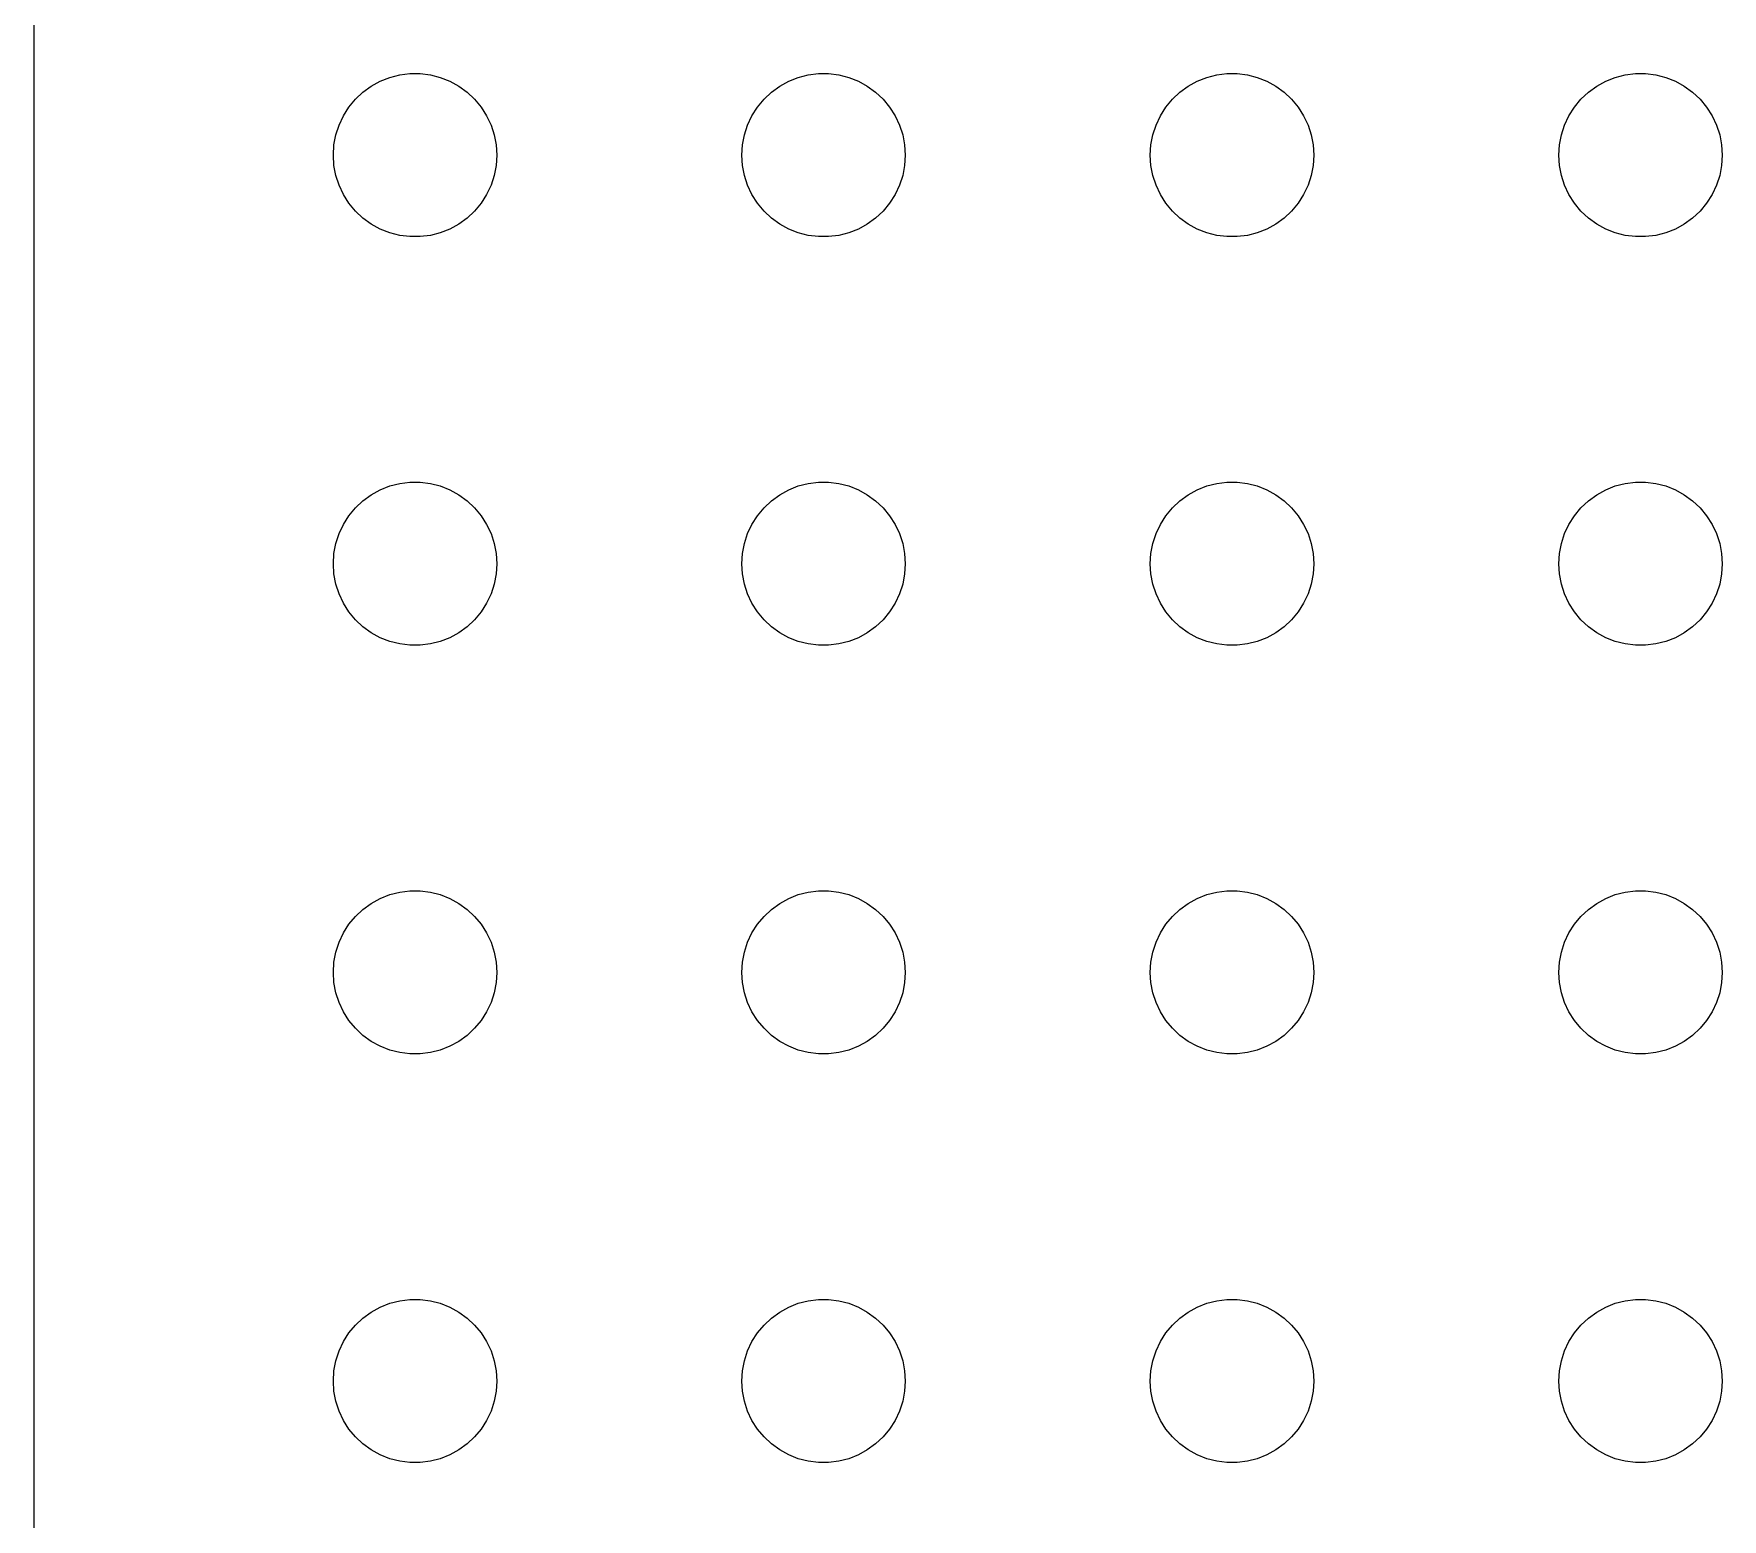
# Model space of a CAD drawing. Header units: metres. Extents: x -134 to 134, y 518 to 1078.
# Drawn here: x -134.5 to -103.5, y 567.46 to 594.73 of the extents above; entities that cross this region are included whole.
import ezdxf

# ---------------------------------------------------------------- set-up
doc = ezdxf.new("R2010")
doc.units = ezdxf.units.M

msp = doc.modelspace()

# ---------------------------------------------------------------- linework, layer by layer
for p, q in [((-134.5, 617), (-134.5, 523)), ((-127.964, 593.927), (-127.781, 593.973)), ((-127.781, 593.973), (-127.594, 593.997)), ((-127.594, 593.997), (-127.406, 593.997)), ((-127.406, 593.997), (-127.219, 593.973)), ((-127.219, 593.973), (-127.036, 593.927)), ((-120.464, 593.927), (-120.281, 593.973)), ((-120.281, 593.973), (-120.094, 593.997)), ((-120.094, 593.997), (-119.906, 593.997)), ((-119.906, 593.997), (-119.719, 593.973)), ((-119.719, 593.973), (-119.536, 593.927)), ((-112.964, 593.927), (-112.781, 593.973)), ((-112.781, 593.973), (-112.594, 593.997)), ((-112.594, 593.997), (-112.406, 593.997)), ((-112.406, 593.997), (-112.219, 593.973)), ((-112.219, 593.973), (-112.036, 593.927)), ((-105.464, 593.927), (-105.281, 593.973)), ((-105.281, 593.973), (-105.094, 593.997)), ((-105.094, 593.997), (-104.906, 593.997)), ((-104.906, 593.997), (-104.719, 593.973)), ((-104.719, 593.973), (-104.536, 593.927)), ((-128.593, 593.527), (-128.456, 593.656)), ((-128.456, 593.656), (-128.304, 593.766)), ((-128.304, 593.766), (-128.139, 593.857)), ((-128.139, 593.857), (-127.964, 593.927)), ((-127.036, 593.927), (-126.861, 593.857)), ((-126.861, 593.857), (-126.696, 593.766)), ((-126.696, 593.766), (-126.544, 593.656)), ((-126.544, 593.656), (-126.407, 593.527)), ((-121.093, 593.527), (-120.956, 593.656)), ((-120.956, 593.656), (-120.804, 593.766)), ((-120.804, 593.766), (-120.639, 593.857)), ((-120.639, 593.857), (-120.464, 593.927)), ((-119.536, 593.927), (-119.361, 593.857)), ((-119.361, 593.857), (-119.196, 593.766)), ((-119.196, 593.766), (-119.044, 593.656)), ((-119.044, 593.656), (-118.907, 593.527)), ((-113.593, 593.527), (-113.456, 593.656)), ((-113.456, 593.656), (-113.304, 593.766)), ((-113.304, 593.766), (-113.139, 593.857)), ((-113.139, 593.857), (-112.964, 593.927)), ((-112.036, 593.927), (-111.861, 593.857)), ((-111.861, 593.857), (-111.696, 593.766)), ((-111.696, 593.766), (-111.544, 593.656)), ((-111.544, 593.656), (-111.407, 593.527)), ((-106.093, 593.527), (-105.956, 593.656)), ((-105.956, 593.656), (-105.804, 593.766)), ((-105.804, 593.766), (-105.639, 593.857)), ((-105.639, 593.857), (-105.464, 593.927)), ((-104.536, 593.927), (-104.361, 593.857)), ((-104.361, 593.857), (-104.196, 593.766)), ((-104.196, 593.766), (-104.044, 593.656)), ((-104.044, 593.656), (-103.907, 593.527)), ((-128.814, 593.223), (-128.714, 593.382)), ((-128.714, 593.382), (-128.593, 593.527)), ((-126.407, 593.527), (-126.286, 593.382)), ((-126.286, 593.382), (-126.186, 593.223)), ((-121.314, 593.223), (-121.214, 593.382)), ((-121.214, 593.382), (-121.093, 593.527)), ((-118.907, 593.527), (-118.786, 593.382)), ((-118.786, 593.382), (-118.686, 593.223)), ((-113.814, 593.223), (-113.714, 593.382)), ((-113.714, 593.382), (-113.593, 593.527)), ((-111.407, 593.527), (-111.286, 593.382)), ((-111.286, 593.382), (-111.186, 593.223)), ((-106.314, 593.223), (-106.214, 593.382)), ((-106.214, 593.382), (-106.093, 593.527)), ((-103.907, 593.527), (-103.786, 593.382)), ((-103.786, 593.382), (-103.686, 593.223)), ((-128.953, 592.873), (-128.895, 593.052)), ((-128.895, 593.052), (-128.814, 593.223)), ((-126.186, 593.223), (-126.105, 593.052)), ((-126.105, 593.052), (-126.047, 592.873)), ((-121.453, 592.873), (-121.395, 593.052)), ((-121.395, 593.052), (-121.314, 593.223)), ((-118.686, 593.223), (-118.605, 593.052)), ((-118.605, 593.052), (-118.547, 592.873)), ((-113.953, 592.873), (-113.895, 593.052)), ((-113.895, 593.052), (-113.814, 593.223)), ((-111.186, 593.223), (-111.105, 593.052)), ((-111.105, 593.052), (-111.047, 592.873)), ((-106.453, 592.873), (-106.395, 593.052)), ((-106.395, 593.052), (-106.314, 593.223)), ((-103.686, 593.223), (-103.605, 593.052)), ((-103.605, 593.052), (-103.547, 592.873)), ((-128.988, 592.688), (-128.953, 592.873)), ((-126.047, 592.873), (-126.012, 592.688)), ((-121.488, 592.688), (-121.453, 592.873)), ((-118.547, 592.873), (-118.512, 592.688)), ((-113.988, 592.688), (-113.953, 592.873)), ((-111.047, 592.873), (-111.012, 592.688)), ((-106.488, 592.688), (-106.453, 592.873)), ((-103.547, 592.873), (-103.512, 592.688)), ((-129, 592.5), (-128.988, 592.688)), ((-128.988, 592.312), (-129, 592.5)), ((-126.012, 592.688), (-126, 592.5)), ((-126, 592.5), (-126.012, 592.312)), ((-121.5, 592.5), (-121.488, 592.688)), ((-121.488, 592.312), (-121.5, 592.5)), ((-118.512, 592.688), (-118.5, 592.5)), ((-118.5, 592.5), (-118.512, 592.312)), ((-114, 592.5), (-113.988, 592.688)), ((-113.988, 592.312), (-114, 592.5)), ((-111.012, 592.688), (-111, 592.5)), ((-111, 592.5), (-111.012, 592.312)), ((-106.5, 592.5), (-106.488, 592.688)), ((-106.488, 592.312), (-106.5, 592.5)), ((-103.512, 592.688), (-103.5, 592.5)), ((-103.5, 592.5), (-103.512, 592.312)), ((-128.953, 592.127), (-128.988, 592.312)), ((-128.895, 591.948), (-128.953, 592.127)), ((-126.047, 592.127), (-126.105, 591.948)), ((-126.012, 592.312), (-126.047, 592.127)), ((-121.453, 592.127), (-121.488, 592.312)), ((-121.395, 591.948), (-121.453, 592.127)), ((-118.547, 592.127), (-118.605, 591.948)), ((-118.512, 592.312), (-118.547, 592.127)), ((-113.953, 592.127), (-113.988, 592.312)), ((-113.895, 591.948), (-113.953, 592.127)), ((-111.047, 592.127), (-111.105, 591.948)), ((-111.012, 592.312), (-111.047, 592.127)), ((-106.453, 592.127), (-106.488, 592.312)), ((-106.395, 591.948), (-106.453, 592.127)), ((-103.547, 592.127), (-103.605, 591.948)), ((-103.512, 592.312), (-103.547, 592.127)), ((-128.814, 591.777), (-128.895, 591.948)), ((-126.105, 591.948), (-126.186, 591.777)), ((-121.314, 591.777), (-121.395, 591.948)), ((-118.605, 591.948), (-118.686, 591.777)), ((-113.814, 591.777), (-113.895, 591.948)), ((-111.105, 591.948), (-111.186, 591.777)), ((-106.314, 591.777), (-106.395, 591.948)), ((-103.605, 591.948), (-103.686, 591.777)), ((-128.714, 591.618), (-128.814, 591.777)), ((-128.593, 591.473), (-128.714, 591.618)), ((-126.286, 591.618), (-126.407, 591.473)), ((-126.186, 591.777), (-126.286, 591.618)), ((-121.214, 591.618), (-121.314, 591.777)), ((-121.093, 591.473), (-121.214, 591.618)), ((-118.786, 591.618), (-118.907, 591.473)), ((-118.686, 591.777), (-118.786, 591.618)), ((-113.714, 591.618), (-113.814, 591.777)), ((-113.593, 591.473), (-113.714, 591.618)), ((-111.286, 591.618), (-111.407, 591.473)), ((-111.186, 591.777), (-111.286, 591.618)), ((-106.214, 591.618), (-106.314, 591.777)), ((-106.093, 591.473), (-106.214, 591.618)), ((-103.786, 591.618), (-103.907, 591.473)), ((-103.686, 591.777), (-103.786, 591.618)), ((-128.456, 591.344), (-128.593, 591.473)), ((-128.304, 591.234), (-128.456, 591.344)), ((-128.139, 591.143), (-128.304, 591.234)), ((-126.696, 591.234), (-126.861, 591.143)), ((-126.544, 591.344), (-126.696, 591.234)), ((-126.407, 591.473), (-126.544, 591.344)), ((-120.956, 591.344), (-121.093, 591.473)), ((-120.804, 591.234), (-120.956, 591.344)), ((-120.639, 591.143), (-120.804, 591.234)), ((-119.196, 591.234), (-119.361, 591.143)), ((-119.044, 591.344), (-119.196, 591.234)), ((-118.907, 591.473), (-119.044, 591.344)), ((-113.456, 591.344), (-113.593, 591.473)), ((-113.304, 591.234), (-113.456, 591.344)), ((-113.139, 591.143), (-113.304, 591.234)), ((-111.696, 591.234), (-111.861, 591.143)), ((-111.544, 591.344), (-111.696, 591.234)), ((-111.407, 591.473), (-111.544, 591.344)), ((-105.956, 591.344), (-106.093, 591.473)), ((-105.804, 591.234), (-105.956, 591.344)), ((-105.639, 591.143), (-105.804, 591.234)), ((-104.196, 591.234), (-104.361, 591.143)), ((-104.044, 591.344), (-104.196, 591.234)), ((-103.907, 591.473), (-104.044, 591.344)), ((-127.964, 591.073), (-128.139, 591.143)), ((-127.781, 591.027), (-127.964, 591.073)), ((-127.594, 591.003), (-127.781, 591.027)), ((-127.406, 591.003), (-127.594, 591.003)), ((-127.219, 591.027), (-127.406, 591.003)), ((-127.036, 591.073), (-127.219, 591.027)), ((-126.861, 591.143), (-127.036, 591.073)), ((-120.464, 591.073), (-120.639, 591.143)), ((-120.281, 591.027), (-120.464, 591.073)), ((-120.094, 591.003), (-120.281, 591.027)), ((-119.906, 591.003), (-120.094, 591.003)), ((-119.719, 591.027), (-119.906, 591.003)), ((-119.536, 591.073), (-119.719, 591.027)), ((-119.361, 591.143), (-119.536, 591.073)), ((-112.964, 591.073), (-113.139, 591.143)), ((-112.781, 591.027), (-112.964, 591.073)), ((-112.594, 591.003), (-112.781, 591.027)), ((-112.406, 591.003), (-112.594, 591.003)), ((-112.219, 591.027), (-112.406, 591.003)), ((-112.036, 591.073), (-112.219, 591.027)), ((-111.861, 591.143), (-112.036, 591.073)), ((-105.464, 591.073), (-105.639, 591.143)), ((-105.281, 591.027), (-105.464, 591.073)), ((-105.094, 591.003), (-105.281, 591.027)), ((-104.906, 591.003), (-105.094, 591.003)), ((-104.719, 591.027), (-104.906, 591.003)), ((-104.536, 591.073), (-104.719, 591.027)), ((-104.361, 591.143), (-104.536, 591.073)), ((-128.456, 586.156), (-128.304, 586.266)), ((-128.304, 586.266), (-128.139, 586.357)), ((-128.139, 586.357), (-127.964, 586.427)), ((-127.964, 586.427), (-127.781, 586.473)), ((-127.781, 586.473), (-127.594, 586.497)), ((-127.594, 586.497), (-127.406, 586.497)), ((-127.406, 586.497), (-127.219, 586.473)), ((-127.219, 586.473), (-127.036, 586.427)), ((-127.036, 586.427), (-126.861, 586.357)), ((-126.861, 586.357), (-126.696, 586.266)), ((-126.696, 586.266), (-126.544, 586.156)), ((-120.956, 586.156), (-120.804, 586.266)), ((-120.804, 586.266), (-120.639, 586.357)), ((-120.639, 586.357), (-120.464, 586.427)), ((-120.464, 586.427), (-120.281, 586.473)), ((-120.281, 586.473), (-120.094, 586.497)), ((-120.094, 586.497), (-119.906, 586.497)), ((-119.906, 586.497), (-119.719, 586.473)), ((-119.719, 586.473), (-119.536, 586.427)), ((-119.536, 586.427), (-119.361, 586.357)), ((-119.361, 586.357), (-119.196, 586.266)), ((-119.196, 586.266), (-119.044, 586.156)), ((-113.456, 586.156), (-113.304, 586.266)), ((-113.304, 586.266), (-113.139, 586.357)), ((-113.139, 586.357), (-112.964, 586.427)), ((-112.964, 586.427), (-112.781, 586.473)), ((-112.781, 586.473), (-112.594, 586.497)), ((-112.594, 586.497), (-112.406, 586.497)), ((-112.406, 586.497), (-112.219, 586.473)), ((-112.219, 586.473), (-112.036, 586.427)), ((-112.036, 586.427), (-111.861, 586.357)), ((-111.861, 586.357), (-111.696, 586.266)), ((-111.696, 586.266), (-111.544, 586.156)), ((-105.956, 586.156), (-105.804, 586.266)), ((-105.804, 586.266), (-105.639, 586.357)), ((-105.639, 586.357), (-105.464, 586.427)), ((-105.464, 586.427), (-105.281, 586.473)), ((-105.281, 586.473), (-105.094, 586.497)), ((-105.094, 586.497), (-104.906, 586.497)), ((-104.906, 586.497), (-104.719, 586.473)), ((-104.719, 586.473), (-104.536, 586.427)), ((-104.536, 586.427), (-104.361, 586.357)), ((-104.361, 586.357), (-104.196, 586.266)), ((-104.196, 586.266), (-104.044, 586.156)), ((-128.714, 585.882), (-128.593, 586.027)), ((-128.593, 586.027), (-128.456, 586.156)), ((-126.544, 586.156), (-126.407, 586.027)), ((-126.407, 586.027), (-126.286, 585.882)), ((-121.214, 585.882), (-121.093, 586.027)), ((-121.093, 586.027), (-120.956, 586.156)), ((-119.044, 586.156), (-118.907, 586.027)), ((-118.907, 586.027), (-118.786, 585.882)), ((-113.714, 585.882), (-113.593, 586.027)), ((-113.593, 586.027), (-113.456, 586.156)), ((-111.544, 586.156), (-111.407, 586.027)), ((-111.407, 586.027), (-111.286, 585.882)), ((-106.214, 585.882), (-106.093, 586.027)), ((-106.093, 586.027), (-105.956, 586.156)), ((-104.044, 586.156), (-103.907, 586.027)), ((-103.907, 586.027), (-103.786, 585.882)), ((-128.895, 585.552), (-128.814, 585.723)), ((-128.814, 585.723), (-128.714, 585.882)), ((-126.286, 585.882), (-126.186, 585.723)), ((-126.186, 585.723), (-126.105, 585.552)), ((-121.395, 585.552), (-121.314, 585.723)), ((-121.314, 585.723), (-121.214, 585.882)), ((-118.786, 585.882), (-118.686, 585.723)), ((-118.686, 585.723), (-118.605, 585.552)), ((-113.895, 585.552), (-113.814, 585.723)), ((-113.814, 585.723), (-113.714, 585.882)), ((-111.286, 585.882), (-111.186, 585.723)), ((-111.186, 585.723), (-111.105, 585.552)), ((-106.395, 585.552), (-106.314, 585.723)), ((-106.314, 585.723), (-106.214, 585.882)), ((-103.786, 585.882), (-103.686, 585.723)), ((-103.686, 585.723), (-103.605, 585.552)), ((-128.988, 585.188), (-128.953, 585.373)), ((-128.953, 585.373), (-128.895, 585.552)), ((-126.105, 585.552), (-126.047, 585.373)), ((-126.047, 585.373), (-126.012, 585.188)), ((-121.488, 585.188), (-121.453, 585.373)), ((-121.453, 585.373), (-121.395, 585.552)), ((-118.605, 585.552), (-118.547, 585.373)), ((-118.547, 585.373), (-118.512, 585.188)), ((-113.988, 585.188), (-113.953, 585.373)), ((-113.953, 585.373), (-113.895, 585.552)), ((-111.105, 585.552), (-111.047, 585.373)), ((-111.047, 585.373), (-111.012, 585.188)), ((-106.488, 585.188), (-106.453, 585.373)), ((-106.453, 585.373), (-106.395, 585.552)), ((-103.605, 585.552), (-103.547, 585.373)), ((-103.547, 585.373), (-103.512, 585.188)), ((-129, 585), (-128.988, 585.188)), ((-128.988, 584.812), (-129, 585)), ((-126.012, 585.188), (-126, 585)), ((-126, 585), (-126.012, 584.812)), ((-121.5, 585), (-121.488, 585.188)), ((-121.488, 584.812), (-121.5, 585)), ((-118.512, 585.188), (-118.5, 585)), ((-118.5, 585), (-118.512, 584.812)), ((-114, 585), (-113.988, 585.188)), ((-113.988, 584.812), (-114, 585)), ((-111.012, 585.188), (-111, 585)), ((-111, 585), (-111.012, 584.812)), ((-106.5, 585), (-106.488, 585.188)), ((-106.488, 584.812), (-106.5, 585)), ((-103.512, 585.188), (-103.5, 585)), ((-103.5, 585), (-103.512, 584.812)), ((-128.953, 584.627), (-128.988, 584.812)), ((-126.012, 584.812), (-126.047, 584.627)), ((-121.453, 584.627), (-121.488, 584.812)), ((-118.512, 584.812), (-118.547, 584.627)), ((-113.953, 584.627), (-113.988, 584.812)), ((-111.012, 584.812), (-111.047, 584.627)), ((-106.453, 584.627), (-106.488, 584.812)), ((-103.512, 584.812), (-103.547, 584.627)), ((-128.895, 584.448), (-128.953, 584.627)), ((-128.814, 584.277), (-128.895, 584.448)), ((-126.105, 584.448), (-126.186, 584.277)), ((-126.047, 584.627), (-126.105, 584.448)), ((-121.395, 584.448), (-121.453, 584.627)), ((-121.314, 584.277), (-121.395, 584.448)), ((-118.605, 584.448), (-118.686, 584.277)), ((-118.547, 584.627), (-118.605, 584.448)), ((-113.895, 584.448), (-113.953, 584.627)), ((-113.814, 584.277), (-113.895, 584.448)), ((-111.105, 584.448), (-111.186, 584.277)), ((-111.047, 584.627), (-111.105, 584.448)), ((-106.395, 584.448), (-106.453, 584.627)), ((-106.314, 584.277), (-106.395, 584.448)), ((-103.605, 584.448), (-103.686, 584.277)), ((-103.547, 584.627), (-103.605, 584.448)), ((-128.714, 584.118), (-128.814, 584.277)), ((-128.593, 583.973), (-128.714, 584.118)), ((-126.286, 584.118), (-126.407, 583.973)), ((-126.186, 584.277), (-126.286, 584.118)), ((-121.214, 584.118), (-121.314, 584.277)), ((-121.093, 583.973), (-121.214, 584.118)), ((-118.786, 584.118), (-118.907, 583.973)), ((-118.686, 584.277), (-118.786, 584.118)), ((-113.714, 584.118), (-113.814, 584.277)), ((-113.593, 583.973), (-113.714, 584.118)), ((-111.286, 584.118), (-111.407, 583.973)), ((-111.186, 584.277), (-111.286, 584.118)), ((-106.214, 584.118), (-106.314, 584.277)), ((-106.093, 583.973), (-106.214, 584.118)), ((-103.786, 584.118), (-103.907, 583.973)), ((-103.686, 584.277), (-103.786, 584.118)), ((-128.456, 583.844), (-128.593, 583.973)), ((-128.304, 583.734), (-128.456, 583.844)), ((-128.139, 583.643), (-128.304, 583.734)), ((-126.696, 583.734), (-126.861, 583.643)), ((-126.544, 583.844), (-126.696, 583.734)), ((-126.407, 583.973), (-126.544, 583.844)), ((-120.956, 583.844), (-121.093, 583.973)), ((-120.804, 583.734), (-120.956, 583.844)), ((-120.639, 583.643), (-120.804, 583.734)), ((-119.196, 583.734), (-119.361, 583.643)), ((-119.044, 583.844), (-119.196, 583.734)), ((-118.907, 583.973), (-119.044, 583.844)), ((-113.456, 583.844), (-113.593, 583.973)), ((-113.304, 583.734), (-113.456, 583.844)), ((-113.139, 583.643), (-113.304, 583.734)), ((-111.696, 583.734), (-111.861, 583.643)), ((-111.544, 583.844), (-111.696, 583.734)), ((-111.407, 583.973), (-111.544, 583.844)), ((-105.956, 583.844), (-106.093, 583.973)), ((-105.804, 583.734), (-105.956, 583.844)), ((-105.639, 583.643), (-105.804, 583.734)), ((-104.196, 583.734), (-104.361, 583.643)), ((-104.044, 583.844), (-104.196, 583.734)), ((-103.907, 583.973), (-104.044, 583.844)), ((-127.964, 583.573), (-128.139, 583.643)), ((-127.781, 583.527), (-127.964, 583.573)), ((-127.594, 583.503), (-127.781, 583.527)), ((-127.406, 583.503), (-127.594, 583.503)), ((-127.219, 583.527), (-127.406, 583.503)), ((-127.036, 583.573), (-127.219, 583.527)), ((-126.861, 583.643), (-127.036, 583.573)), ((-120.464, 583.573), (-120.639, 583.643)), ((-120.281, 583.527), (-120.464, 583.573)), ((-120.094, 583.503), (-120.281, 583.527)), ((-119.906, 583.503), (-120.094, 583.503)), ((-119.719, 583.527), (-119.906, 583.503)), ((-119.536, 583.573), (-119.719, 583.527)), ((-119.361, 583.643), (-119.536, 583.573)), ((-112.964, 583.573), (-113.139, 583.643)), ((-112.781, 583.527), (-112.964, 583.573)), ((-112.594, 583.503), (-112.781, 583.527)), ((-112.406, 583.503), (-112.594, 583.503)), ((-112.219, 583.527), (-112.406, 583.503)), ((-112.036, 583.573), (-112.219, 583.527)), ((-111.861, 583.643), (-112.036, 583.573)), ((-105.464, 583.573), (-105.639, 583.643)), ((-105.281, 583.527), (-105.464, 583.573)), ((-105.094, 583.503), (-105.281, 583.527)), ((-104.906, 583.503), (-105.094, 583.503)), ((-104.719, 583.527), (-104.906, 583.503)), ((-104.536, 583.573), (-104.719, 583.527)), ((-104.361, 583.643), (-104.536, 583.573)), ((-128.304, 578.766), (-128.139, 578.857)), ((-128.139, 578.857), (-127.964, 578.927)), ((-127.964, 578.927), (-127.781, 578.973)), ((-127.781, 578.973), (-127.594, 578.997)), ((-127.594, 578.997), (-127.406, 578.997)), ((-127.406, 578.997), (-127.219, 578.973)), ((-127.219, 578.973), (-127.036, 578.927)), ((-127.036, 578.927), (-126.861, 578.857)), ((-126.861, 578.857), (-126.696, 578.766)), ((-120.804, 578.766), (-120.639, 578.857)), ((-120.639, 578.857), (-120.464, 578.927)), ((-120.464, 578.927), (-120.281, 578.973)), ((-120.281, 578.973), (-120.094, 578.997)), ((-120.094, 578.997), (-119.906, 578.997)), ((-119.906, 578.997), (-119.719, 578.973)), ((-119.719, 578.973), (-119.536, 578.927)), ((-119.536, 578.927), (-119.361, 578.857)), ((-119.361, 578.857), (-119.196, 578.766)), ((-113.304, 578.766), (-113.139, 578.857)), ((-113.139, 578.857), (-112.964, 578.927)), ((-112.964, 578.927), (-112.781, 578.973)), ((-112.781, 578.973), (-112.594, 578.997)), ((-112.594, 578.997), (-112.406, 578.997)), ((-112.406, 578.997), (-112.219, 578.973)), ((-112.219, 578.973), (-112.036, 578.927)), ((-112.036, 578.927), (-111.861, 578.857)), ((-111.861, 578.857), (-111.696, 578.766)), ((-105.804, 578.766), (-105.639, 578.857)), ((-105.639, 578.857), (-105.464, 578.927)), ((-105.464, 578.927), (-105.281, 578.973)), ((-105.281, 578.973), (-105.094, 578.997)), ((-105.094, 578.997), (-104.906, 578.997)), ((-104.906, 578.997), (-104.719, 578.973)), ((-104.719, 578.973), (-104.536, 578.927)), ((-104.536, 578.927), (-104.361, 578.857)), ((-104.361, 578.857), (-104.196, 578.766)), ((-128.714, 578.382), (-128.593, 578.527)), ((-128.593, 578.527), (-128.456, 578.656)), ((-128.456, 578.656), (-128.304, 578.766)), ((-126.696, 578.766), (-126.544, 578.656)), ((-126.544, 578.656), (-126.407, 578.527)), ((-126.407, 578.527), (-126.286, 578.382)), ((-121.214, 578.382), (-121.093, 578.527)), ((-121.093, 578.527), (-120.956, 578.656)), ((-120.956, 578.656), (-120.804, 578.766)), ((-119.196, 578.766), (-119.044, 578.656)), ((-119.044, 578.656), (-118.907, 578.527)), ((-118.907, 578.527), (-118.786, 578.382)), ((-113.714, 578.382), (-113.593, 578.527)), ((-113.593, 578.527), (-113.456, 578.656)), ((-113.456, 578.656), (-113.304, 578.766)), ((-111.696, 578.766), (-111.544, 578.656)), ((-111.544, 578.656), (-111.407, 578.527)), ((-111.407, 578.527), (-111.286, 578.382)), ((-106.214, 578.382), (-106.093, 578.527)), ((-106.093, 578.527), (-105.956, 578.656)), ((-105.956, 578.656), (-105.804, 578.766)), ((-104.196, 578.766), (-104.044, 578.656)), ((-104.044, 578.656), (-103.907, 578.527)), ((-103.907, 578.527), (-103.786, 578.382)), ((-128.895, 578.052), (-128.814, 578.223)), ((-128.814, 578.223), (-128.714, 578.382)), ((-126.286, 578.382), (-126.186, 578.223)), ((-126.186, 578.223), (-126.105, 578.052)), ((-121.395, 578.052), (-121.314, 578.223)), ((-121.314, 578.223), (-121.214, 578.382)), ((-118.786, 578.382), (-118.686, 578.223)), ((-118.686, 578.223), (-118.605, 578.052)), ((-113.895, 578.052), (-113.814, 578.223)), ((-113.814, 578.223), (-113.714, 578.382)), ((-111.286, 578.382), (-111.186, 578.223)), ((-111.186, 578.223), (-111.105, 578.052)), ((-106.395, 578.052), (-106.314, 578.223)), ((-106.314, 578.223), (-106.214, 578.382)), ((-103.786, 578.382), (-103.686, 578.223)), ((-103.686, 578.223), (-103.605, 578.052)), ((-128.988, 577.688), (-128.953, 577.873)), ((-128.953, 577.873), (-128.895, 578.052)), ((-126.105, 578.052), (-126.047, 577.873)), ((-126.047, 577.873), (-126.012, 577.688)), ((-121.488, 577.688), (-121.453, 577.873)), ((-121.453, 577.873), (-121.395, 578.052)), ((-118.605, 578.052), (-118.547, 577.873)), ((-118.547, 577.873), (-118.512, 577.688)), ((-113.988, 577.688), (-113.953, 577.873)), ((-113.953, 577.873), (-113.895, 578.052)), ((-111.105, 578.052), (-111.047, 577.873)), ((-111.047, 577.873), (-111.012, 577.688)), ((-106.488, 577.688), (-106.453, 577.873)), ((-106.453, 577.873), (-106.395, 578.052)), ((-103.605, 578.052), (-103.547, 577.873)), ((-103.547, 577.873), (-103.512, 577.688)), ((-129, 577.5), (-128.988, 577.688)), ((-126.012, 577.688), (-126, 577.5)), ((-121.5, 577.5), (-121.488, 577.688)), ((-118.512, 577.688), (-118.5, 577.5)), ((-114, 577.5), (-113.988, 577.688)), ((-111.012, 577.688), (-111, 577.5)), ((-106.5, 577.5), (-106.488, 577.688)), ((-103.512, 577.688), (-103.5, 577.5)), ((-128.988, 577.312), (-129, 577.5)), ((-128.953, 577.127), (-128.988, 577.312)), ((-126.012, 577.312), (-126.047, 577.127)), ((-126, 577.5), (-126.012, 577.312)), ((-121.488, 577.312), (-121.5, 577.5)), ((-121.453, 577.127), (-121.488, 577.312)), ((-118.512, 577.312), (-118.547, 577.127)), ((-118.5, 577.5), (-118.512, 577.312)), ((-113.988, 577.312), (-114, 577.5)), ((-113.953, 577.127), (-113.988, 577.312)), ((-111.012, 577.312), (-111.047, 577.127)), ((-111, 577.5), (-111.012, 577.312)), ((-106.488, 577.312), (-106.5, 577.5)), ((-106.453, 577.127), (-106.488, 577.312)), ((-103.512, 577.312), (-103.547, 577.127)), ((-103.5, 577.5), (-103.512, 577.312)), ((-128.895, 576.948), (-128.953, 577.127)), ((-128.814, 576.777), (-128.895, 576.948)), ((-126.105, 576.948), (-126.186, 576.777)), ((-126.047, 577.127), (-126.105, 576.948)), ((-121.395, 576.948), (-121.453, 577.127)), ((-121.314, 576.777), (-121.395, 576.948)), ((-118.605, 576.948), (-118.686, 576.777)), ((-118.547, 577.127), (-118.605, 576.948)), ((-113.895, 576.948), (-113.953, 577.127)), ((-113.814, 576.777), (-113.895, 576.948)), ((-111.105, 576.948), (-111.186, 576.777)), ((-111.047, 577.127), (-111.105, 576.948)), ((-106.395, 576.948), (-106.453, 577.127)), ((-106.314, 576.777), (-106.395, 576.948)), ((-103.605, 576.948), (-103.686, 576.777)), ((-103.547, 577.127), (-103.605, 576.948)), ((-128.714, 576.618), (-128.814, 576.777)), ((-128.593, 576.473), (-128.714, 576.618)), ((-126.286, 576.618), (-126.407, 576.473)), ((-126.186, 576.777), (-126.286, 576.618)), ((-121.214, 576.618), (-121.314, 576.777)), ((-121.093, 576.473), (-121.214, 576.618)), ((-118.786, 576.618), (-118.907, 576.473)), ((-118.686, 576.777), (-118.786, 576.618)), ((-113.714, 576.618), (-113.814, 576.777)), ((-113.593, 576.473), (-113.714, 576.618)), ((-111.286, 576.618), (-111.407, 576.473)), ((-111.186, 576.777), (-111.286, 576.618)), ((-106.214, 576.618), (-106.314, 576.777)), ((-106.093, 576.473), (-106.214, 576.618)), ((-103.786, 576.618), (-103.907, 576.473)), ((-103.686, 576.777), (-103.786, 576.618)), ((-128.456, 576.344), (-128.593, 576.473)), ((-128.304, 576.234), (-128.456, 576.344)), ((-126.544, 576.344), (-126.696, 576.234)), ((-126.407, 576.473), (-126.544, 576.344)), ((-120.956, 576.344), (-121.093, 576.473)), ((-120.804, 576.234), (-120.956, 576.344)), ((-119.044, 576.344), (-119.196, 576.234)), ((-118.907, 576.473), (-119.044, 576.344)), ((-113.456, 576.344), (-113.593, 576.473)), ((-113.304, 576.234), (-113.456, 576.344)), ((-111.544, 576.344), (-111.696, 576.234)), ((-111.407, 576.473), (-111.544, 576.344)), ((-105.956, 576.344), (-106.093, 576.473)), ((-105.804, 576.234), (-105.956, 576.344)), ((-104.044, 576.344), (-104.196, 576.234)), ((-103.907, 576.473), (-104.044, 576.344)), ((-128.139, 576.143), (-128.304, 576.234)), ((-127.964, 576.073), (-128.139, 576.143)), ((-127.781, 576.027), (-127.964, 576.073)), ((-127.594, 576.003), (-127.781, 576.027)), ((-127.406, 576.003), (-127.594, 576.003)), ((-127.219, 576.027), (-127.406, 576.003)), ((-127.036, 576.073), (-127.219, 576.027)), ((-126.861, 576.143), (-127.036, 576.073)), ((-126.696, 576.234), (-126.861, 576.143)), ((-120.639, 576.143), (-120.804, 576.234)), ((-120.464, 576.073), (-120.639, 576.143)), ((-120.281, 576.027), (-120.464, 576.073)), ((-120.094, 576.003), (-120.281, 576.027)), ((-119.906, 576.003), (-120.094, 576.003)), ((-119.719, 576.027), (-119.906, 576.003)), ((-119.536, 576.073), (-119.719, 576.027)), ((-119.361, 576.143), (-119.536, 576.073)), ((-119.196, 576.234), (-119.361, 576.143)), ((-113.139, 576.143), (-113.304, 576.234)), ((-112.964, 576.073), (-113.139, 576.143)), ((-112.781, 576.027), (-112.964, 576.073)), ((-112.594, 576.003), (-112.781, 576.027)), ((-112.406, 576.003), (-112.594, 576.003)), ((-112.219, 576.027), (-112.406, 576.003)), ((-112.036, 576.073), (-112.219, 576.027)), ((-111.861, 576.143), (-112.036, 576.073)), ((-111.696, 576.234), (-111.861, 576.143)), ((-105.639, 576.143), (-105.804, 576.234)), ((-105.464, 576.073), (-105.639, 576.143)), ((-105.281, 576.027), (-105.464, 576.073)), ((-105.094, 576.003), (-105.281, 576.027)), ((-104.906, 576.003), (-105.094, 576.003)), ((-104.719, 576.027), (-104.906, 576.003)), ((-104.536, 576.073), (-104.719, 576.027)), ((-104.361, 576.143), (-104.536, 576.073)), ((-104.196, 576.234), (-104.361, 576.143)), ((-128.304, 571.266), (-128.139, 571.357)), ((-128.139, 571.357), (-127.964, 571.427)), ((-127.964, 571.427), (-127.781, 571.473)), ((-127.781, 571.473), (-127.594, 571.497)), ((-127.594, 571.497), (-127.406, 571.497)), ((-127.406, 571.497), (-127.219, 571.473)), ((-127.219, 571.473), (-127.036, 571.427)), ((-127.036, 571.427), (-126.861, 571.357)), ((-126.861, 571.357), (-126.696, 571.266)), ((-120.804, 571.266), (-120.639, 571.357)), ((-120.639, 571.357), (-120.464, 571.427)), ((-120.464, 571.427), (-120.281, 571.473)), ((-120.281, 571.473), (-120.094, 571.497)), ((-120.094, 571.497), (-119.906, 571.497)), ((-119.906, 571.497), (-119.719, 571.473)), ((-119.719, 571.473), (-119.536, 571.427)), ((-119.536, 571.427), (-119.361, 571.357)), ((-119.361, 571.357), (-119.196, 571.266)), ((-113.304, 571.266), (-113.139, 571.357)), ((-113.139, 571.357), (-112.964, 571.427)), ((-112.964, 571.427), (-112.781, 571.473)), ((-112.781, 571.473), (-112.594, 571.497)), ((-112.594, 571.497), (-112.406, 571.497)), ((-112.406, 571.497), (-112.219, 571.473)), ((-112.219, 571.473), (-112.036, 571.427)), ((-112.036, 571.427), (-111.861, 571.357)), ((-111.861, 571.357), (-111.696, 571.266)), ((-105.804, 571.266), (-105.639, 571.357)), ((-105.639, 571.357), (-105.464, 571.427)), ((-105.464, 571.427), (-105.281, 571.473)), ((-105.281, 571.473), (-105.094, 571.497)), ((-105.094, 571.497), (-104.906, 571.497)), ((-104.906, 571.497), (-104.719, 571.473)), ((-104.719, 571.473), (-104.536, 571.427)), ((-104.536, 571.427), (-104.361, 571.357)), ((-104.361, 571.357), (-104.196, 571.266)), ((-128.714, 570.882), (-128.593, 571.027)), ((-128.593, 571.027), (-128.456, 571.156)), ((-128.456, 571.156), (-128.304, 571.266)), ((-126.696, 571.266), (-126.544, 571.156)), ((-126.544, 571.156), (-126.407, 571.027)), ((-126.407, 571.027), (-126.286, 570.882)), ((-121.214, 570.882), (-121.093, 571.027)), ((-121.093, 571.027), (-120.956, 571.156)), ((-120.956, 571.156), (-120.804, 571.266)), ((-119.196, 571.266), (-119.044, 571.156)), ((-119.044, 571.156), (-118.907, 571.027)), ((-118.907, 571.027), (-118.786, 570.882)), ((-113.714, 570.882), (-113.593, 571.027)), ((-113.593, 571.027), (-113.456, 571.156)), ((-113.456, 571.156), (-113.304, 571.266)), ((-111.696, 571.266), (-111.544, 571.156)), ((-111.544, 571.156), (-111.407, 571.027)), ((-111.407, 571.027), (-111.286, 570.882)), ((-106.214, 570.882), (-106.093, 571.027)), ((-106.093, 571.027), (-105.956, 571.156)), ((-105.956, 571.156), (-105.804, 571.266)), ((-104.196, 571.266), (-104.044, 571.156)), ((-104.044, 571.156), (-103.907, 571.027)), ((-103.907, 571.027), (-103.786, 570.882)), ((-128.895, 570.552), (-128.814, 570.723)), ((-128.814, 570.723), (-128.714, 570.882)), ((-126.286, 570.882), (-126.186, 570.723)), ((-126.186, 570.723), (-126.105, 570.552)), ((-121.395, 570.552), (-121.314, 570.723)), ((-121.314, 570.723), (-121.214, 570.882)), ((-118.786, 570.882), (-118.686, 570.723)), ((-118.686, 570.723), (-118.605, 570.552)), ((-113.895, 570.552), (-113.814, 570.723)), ((-113.814, 570.723), (-113.714, 570.882)), ((-111.286, 570.882), (-111.186, 570.723)), ((-111.186, 570.723), (-111.105, 570.552)), ((-106.395, 570.552), (-106.314, 570.723)), ((-106.314, 570.723), (-106.214, 570.882)), ((-103.786, 570.882), (-103.686, 570.723)), ((-103.686, 570.723), (-103.605, 570.552)), ((-128.953, 570.373), (-128.895, 570.552)), ((-126.105, 570.552), (-126.047, 570.373)), ((-121.453, 570.373), (-121.395, 570.552)), ((-118.605, 570.552), (-118.547, 570.373)), ((-113.953, 570.373), (-113.895, 570.552)), ((-111.105, 570.552), (-111.047, 570.373)), ((-106.453, 570.373), (-106.395, 570.552)), ((-103.605, 570.552), (-103.547, 570.373)), ((-129, 570), (-128.988, 570.188)), ((-128.988, 570.188), (-128.953, 570.373)), ((-126.047, 570.373), (-126.012, 570.188)), ((-126.012, 570.188), (-126, 570)), ((-121.5, 570), (-121.488, 570.188)), ((-121.488, 570.188), (-121.453, 570.373)), ((-118.547, 570.373), (-118.512, 570.188)), ((-118.512, 570.188), (-118.5, 570)), ((-114, 570), (-113.988, 570.188)), ((-113.988, 570.188), (-113.953, 570.373)), ((-111.047, 570.373), (-111.012, 570.188)), ((-111.012, 570.188), (-111, 570)), ((-106.5, 570), (-106.488, 570.188)), ((-106.488, 570.188), (-106.453, 570.373)), ((-103.547, 570.373), (-103.512, 570.188)), ((-103.512, 570.188), (-103.5, 570)), ((-128.988, 569.812), (-129, 570)), ((-128.953, 569.627), (-128.988, 569.812)), ((-126.012, 569.812), (-126.047, 569.627)), ((-126, 570), (-126.012, 569.812)), ((-121.488, 569.812), (-121.5, 570)), ((-121.453, 569.627), (-121.488, 569.812)), ((-118.512, 569.812), (-118.547, 569.627)), ((-118.5, 570), (-118.512, 569.812)), ((-113.988, 569.812), (-114, 570)), ((-113.953, 569.627), (-113.988, 569.812)), ((-111.012, 569.812), (-111.047, 569.627)), ((-111, 570), (-111.012, 569.812)), ((-106.488, 569.812), (-106.5, 570)), ((-106.453, 569.627), (-106.488, 569.812)), ((-103.512, 569.812), (-103.547, 569.627)), ((-103.5, 570), (-103.512, 569.812)), ((-128.895, 569.448), (-128.953, 569.627)), ((-126.047, 569.627), (-126.105, 569.448)), ((-121.395, 569.448), (-121.453, 569.627)), ((-118.547, 569.627), (-118.605, 569.448)), ((-113.895, 569.448), (-113.953, 569.627)), ((-111.047, 569.627), (-111.105, 569.448)), ((-106.395, 569.448), (-106.453, 569.627)), ((-103.547, 569.627), (-103.605, 569.448)), ((-128.814, 569.277), (-128.895, 569.448)), ((-128.714, 569.118), (-128.814, 569.277)), ((-126.186, 569.277), (-126.286, 569.118)), ((-126.105, 569.448), (-126.186, 569.277)), ((-121.314, 569.277), (-121.395, 569.448)), ((-121.214, 569.118), (-121.314, 569.277)), ((-118.686, 569.277), (-118.786, 569.118)), ((-118.605, 569.448), (-118.686, 569.277)), ((-113.814, 569.277), (-113.895, 569.448)), ((-113.714, 569.118), (-113.814, 569.277)), ((-111.186, 569.277), (-111.286, 569.118)), ((-111.105, 569.448), (-111.186, 569.277)), ((-106.314, 569.277), (-106.395, 569.448)), ((-106.214, 569.118), (-106.314, 569.277)), ((-103.686, 569.277), (-103.786, 569.118)), ((-103.605, 569.448), (-103.686, 569.277)), ((-128.593, 568.973), (-128.714, 569.118)), ((-128.456, 568.844), (-128.593, 568.973)), ((-126.407, 568.973), (-126.544, 568.844)), ((-126.286, 569.118), (-126.407, 568.973)), ((-121.093, 568.973), (-121.214, 569.118)), ((-120.956, 568.844), (-121.093, 568.973)), ((-118.907, 568.973), (-119.044, 568.844)), ((-118.786, 569.118), (-118.907, 568.973)), ((-113.593, 568.973), (-113.714, 569.118)), ((-113.456, 568.844), (-113.593, 568.973)), ((-111.407, 568.973), (-111.544, 568.844)), ((-111.286, 569.118), (-111.407, 568.973)), ((-106.093, 568.973), (-106.214, 569.118)), ((-105.956, 568.844), (-106.093, 568.973)), ((-103.907, 568.973), (-104.044, 568.844)), ((-103.786, 569.118), (-103.907, 568.973)), ((-128.304, 568.734), (-128.456, 568.844)), ((-128.139, 568.643), (-128.304, 568.734)), ((-127.964, 568.573), (-128.139, 568.643)), ((-127.781, 568.527), (-127.964, 568.573)), ((-127.036, 568.573), (-127.219, 568.527)), ((-126.861, 568.643), (-127.036, 568.573)), ((-126.696, 568.734), (-126.861, 568.643)), ((-126.544, 568.844), (-126.696, 568.734)), ((-120.804, 568.734), (-120.956, 568.844)), ((-120.639, 568.643), (-120.804, 568.734)), ((-120.464, 568.573), (-120.639, 568.643)), ((-120.281, 568.527), (-120.464, 568.573)), ((-119.536, 568.573), (-119.719, 568.527)), ((-119.361, 568.643), (-119.536, 568.573)), ((-119.196, 568.734), (-119.361, 568.643)), ((-119.044, 568.844), (-119.196, 568.734)), ((-113.304, 568.734), (-113.456, 568.844)), ((-113.139, 568.643), (-113.304, 568.734)), ((-112.964, 568.573), (-113.139, 568.643)), ((-112.781, 568.527), (-112.964, 568.573)), ((-112.036, 568.573), (-112.219, 568.527)), ((-111.861, 568.643), (-112.036, 568.573)), ((-111.696, 568.734), (-111.861, 568.643)), ((-111.544, 568.844), (-111.696, 568.734)), ((-105.804, 568.734), (-105.956, 568.844)), ((-105.639, 568.643), (-105.804, 568.734)), ((-105.464, 568.573), (-105.639, 568.643)), ((-105.281, 568.527), (-105.464, 568.573)), ((-104.536, 568.573), (-104.719, 568.527)), ((-104.361, 568.643), (-104.536, 568.573)), ((-104.196, 568.734), (-104.361, 568.643)), ((-104.044, 568.844), (-104.196, 568.734)), ((-127.594, 568.503), (-127.781, 568.527)), ((-127.406, 568.503), (-127.594, 568.503)), ((-127.219, 568.527), (-127.406, 568.503)), ((-120.094, 568.503), (-120.281, 568.527)), ((-119.906, 568.503), (-120.094, 568.503)), ((-119.719, 568.527), (-119.906, 568.503)), ((-112.594, 568.503), (-112.781, 568.527)), ((-112.406, 568.503), (-112.594, 568.503)), ((-112.219, 568.527), (-112.406, 568.503)), ((-105.094, 568.503), (-105.281, 568.527)), ((-104.906, 568.503), (-105.094, 568.503)), ((-104.719, 568.527), (-104.906, 568.503))]:
    msp.add_line(p, q)

doc.saveas('drawing.dxf')
